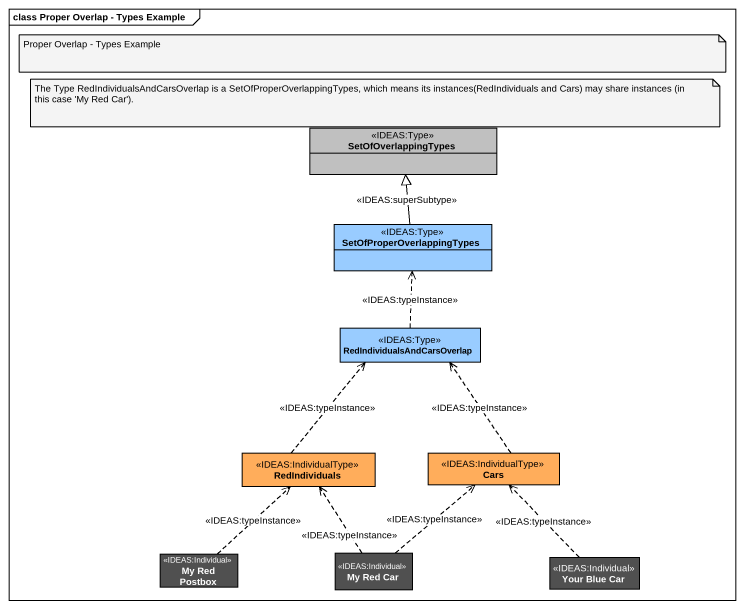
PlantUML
@startuml
mainframe class Proper Overlap - Types Example
hide circle
hide empty members
class SetOfOverlappingTypes <<IDEAS:Type>> #C0C0C0
class SetOfProperOverlappingTypes <<IDEAS:Type>> #99CCFF
class RedIndividualsAndCarsOverlap <<IDEAS:Type>> #99CCFF
class RedIndividuals <<IDEAS:IndividualType>> #FFAD5B
class Cars <<IDEAS:IndividualType>> #FFAD5B
class "My Red Postbox" as My_Red_Postbox <<IDEAS:Individual>> #505050
class "My Red Car" as My_Red_Car <<IDEAS:Individual>> #505050
class "Your Blue Car" as Your_Blue_Car <<IDEAS:Individual>> #505050
SetOfProperOverlappingTypes -up-|> SetOfOverlappingTypes : <<IDEAS:superSubtype>>
RedIndividualsAndCarsOverlap .up.> SetOfProperOverlappingTypes : <<IDEAS:typeInstance>>
RedIndividuals .up.> RedIndividualsAndCarsOverlap : <<IDEAS:typeInstance>>
Cars .up.> RedIndividualsAndCarsOverlap : <<IDEAS:typeInstance>>
My_Red_Postbox .up.> RedIndividuals : <<IDEAS:typeInstance>>
My_Red_Car .up.> RedIndividuals : <<IDEAS:typeInstance>>
My_Red_Car .up.> Cars : <<IDEAS:typeInstance>>
Your_Blue_Car .up.> Cars : <<IDEAS:typeInstance>>
note as N1
  Proper Overlap - Types Example
end note
note as N2
  The Type RedIndividualsAndCarsOverlap is a SetOfProperOverlappingTypes, which means its instances(RedIndividuals and Cars) may share instances (in this case 'My Red Car').
end note
@enduml
